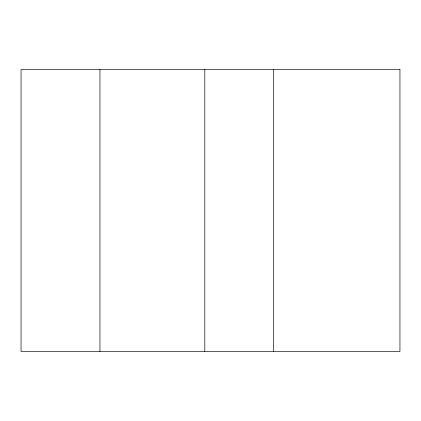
<?xml version="1.0" encoding="UTF-8"?>
<svg xmlns="http://www.w3.org/2000/svg" width="421" height="421" viewBox="0 0 421 421"><rect width="100%" height="100%" fill="white"/><g stroke="black" fill="none" stroke-linecap="round" stroke-linejoin="round"><path stroke-width="0.63" d="M273.408 69.57L273.408 351.43M204.806 69.57L204.806 351.43M99.945 69.57L99.945 351.43M399.95 69.57L21.05 69.57L21.05 351.43L399.95 351.43L399.95 69.57"/></g></svg>
